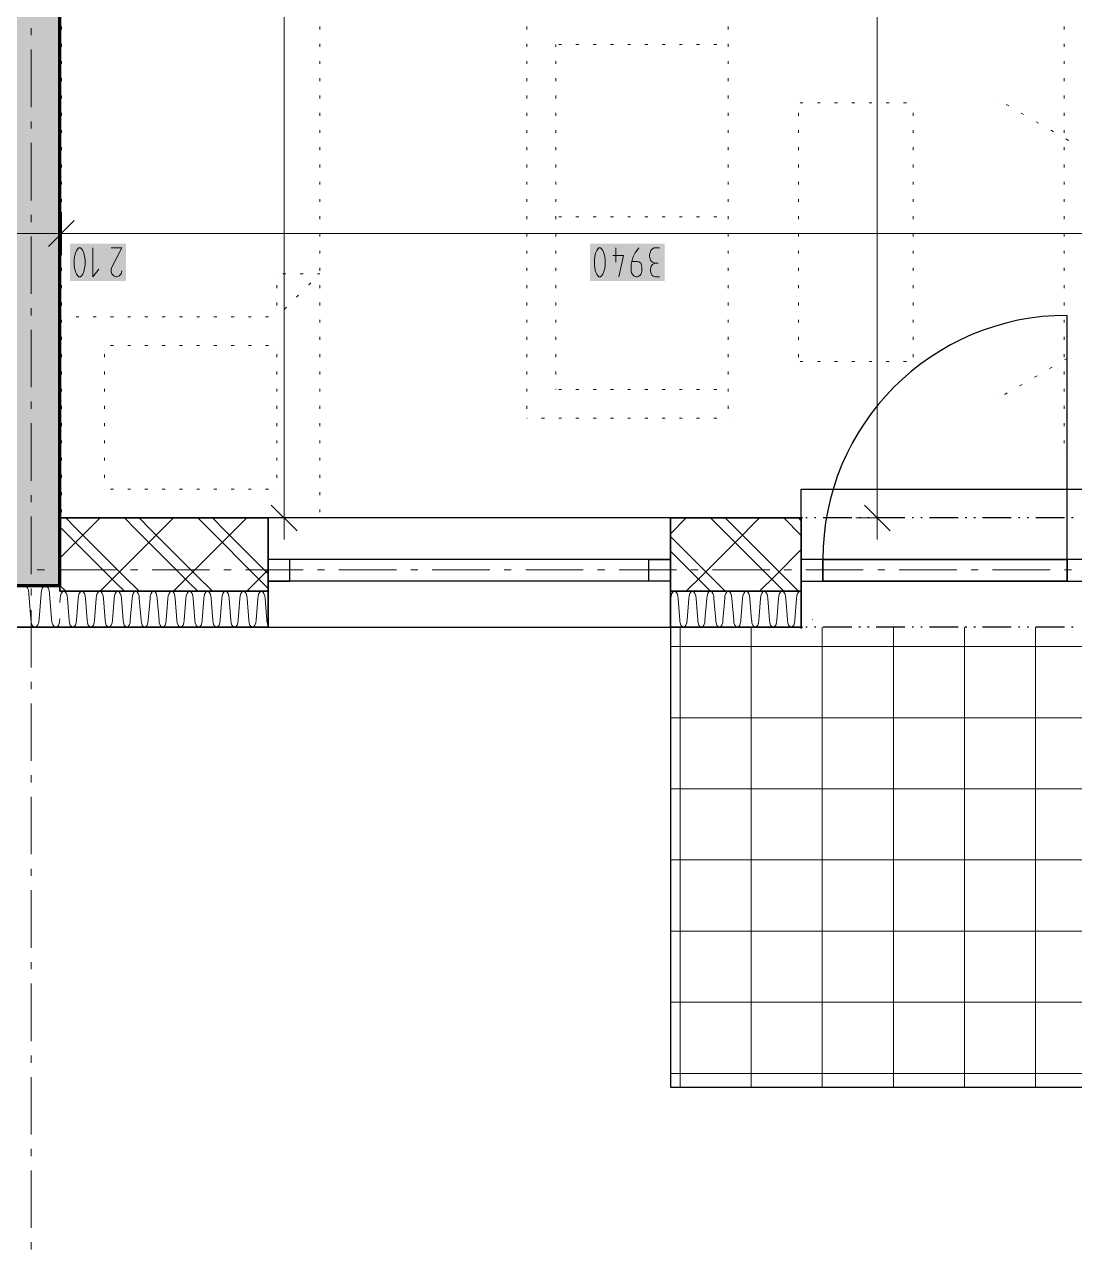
# Model space of a CAD drawing. Header units: millimetres. Extents: x 0 to 594, y 0 to 420.
# Drawn here: x 410.86 to 448.32, y 126.02 to 169.71 of the extents above; entities that cross this region are included whole.
import ezdxf

# ---------------------------------------------------------------- set-up
doc = ezdxf.new("R2010")
doc.units = ezdxf.units.MM
doc.header["$LTSCALE"] = 8
for name, color, linetype in [('PDF_Dvere', 7, 'Continuous'), ('PDF_Koty delkove', 7, 'Continuous'), ('PDF_Nabytek', 7, 'Continuous'), ('PDF_Obecne 0.25', 7, 'Continuous'), ('PDF_Okna', 7, 'Continuous'), ('PDF_Osy hlavni', 7, 'Continuous'), ('PDF_Srafy', 7, 'Continuous'), ('PDF_Steny obvodove nosne', 7, 'Continuous'), ('PDF_Steny sendvic', 7, 'Continuous'), ('PDF_Zatepleni', 7, 'Continuous')]:
    doc.layers.add(name, color=color, linetype=linetype)

msp = doc.modelspace()

# ---------------------------------------------------------------- hatches: boundary and pattern name
at = {"layer": 'PDF_Steny sendvic', "transparency": 33554559}
for points in [[(436.417, 148.447), (436.412, 148.452), (436.422, 148.452), (436.44, 148.47), (436.417, 148.493), (436.394, 148.47), (436.412, 148.452), (436.422, 148.452)], [(437.057, 148.447), (437.044, 148.46), (437.071, 148.461), (437.081, 148.47), (437.057, 148.493), (437.034, 148.47), (437.044, 148.46), (437.071, 148.461)], [(437.698, 148.447), (437.676, 148.469), (437.721, 148.47), (437.698, 148.493), (437.675, 148.47), (437.676, 148.469), (437.721, 148.47)], [(438.339, 148.447), (438.316, 148.47), (438.324, 148.479), (438.353, 148.479), (438.339, 148.493), (438.324, 148.479), (438.353, 148.479), (438.362, 148.47)]]:
    msp.add_hatch(color=256, dxfattribs=at).paths.add_polyline_path(points)

# ---------------------------------------------------------------- linework, layer by layer
at = {"layer": 'PDF_Dvere', "lineweight": 25}
msp.add_lwpolyline([(448.051, 150.622), (448.051, 159.335, 0.414213), (439.338, 150.622)], format="xyb", dxfattribs=at)
for points in [[(438.569, 149.854), (439.338, 149.854), (439.338, 150.622), (438.569, 150.622)], [(439.338, 149.854), (439.338, 150.622)], [(448.051, 149.854), (448.819, 149.854), (448.819, 150.622), (448.051, 150.622)], [(448.051, 149.854), (448.051, 150.622)]]:
    msp.add_lwpolyline(points, close=True, dxfattribs=at)
for points in [[(439.338, 150.622), (448.051, 150.622), (439.338, 150.622)], [(439.338, 149.854), (448.051, 149.854), (439.338, 149.854)]]:
    msp.add_lwpolyline(points, dxfattribs=at)
at = {"layer": 'PDF_Koty delkove', "lineweight": 18}
for points in [[(420.125, 152.109), (420.125, 185.541), (420.125, 205.447), (420.125, 207.253), (420.125, 208.739), (420.125, 232.622), (420.125, 235.389), (420.125, 238.464), (420.125, 253.839), (420.125, 256.914), (420.125, 259.681), (420.125, 283.564), (420.125, 285.05), (420.125, 340.194)], [(441.282, 152.109), (441.282, 200.078), (441.282, 201.564), (441.282, 208.739), (441.282, 234.159), (441.282, 235.697), (441.282, 238.464)], [(412.176, 163.019), (412.176, 162.251), (412.176, 161.482)], [(412.637, 162.712), (411.715, 161.789)], [(545.22, 162.251), (541.427, 162.251), (539.464, 162.251), (499.608, 162.251), (496.84, 162.251), (496.589, 162.251), (479.916, 162.251), (475.449, 162.251), (455.328, 162.251), (453.122, 162.251), (453.072, 162.251), (452.561, 162.251), (437.425, 162.251), (427.48, 162.251), (424.018, 162.251), (412.176, 162.251), (410.931, 162.251), (410.023, 162.251)], [(413.294, 161.738), (413.294, 160.713), (413.512, 160.986)], [(413.951, 161.738), (414.334, 161.738), (413.978, 161.054), (413.951, 160.986), (413.951, 160.883), (413.978, 160.816), (414.019, 160.764), (414.06, 160.73), (414.115, 160.713)], [(431.957, 161.738), (431.957, 161.226)], [(432.778, 161.738), (432.641, 161.567), (432.559, 161.396), (432.505, 161.157), (432.505, 160.917), (432.519, 160.849), (432.546, 160.798)], [(433.517, 161.738), (433.326, 161.738), (433.258, 161.703), (433.203, 161.652), (433.176, 161.567), (433.162, 161.498), (433.162, 161.43), (433.176, 161.345), (433.203, 161.277), (433.258, 161.226), (433.353, 161.191)], [(431.848, 161.464), (432.231, 161.464), (432.066, 160.713)], [(432.546, 160.798), (432.573, 160.764), (432.614, 160.73), (432.669, 160.713), (432.723, 160.713), (432.778, 160.73), (432.819, 160.764), (432.846, 160.798), (432.874, 160.849), (432.888, 160.917), (432.888, 161.054), (432.874, 161.122), (432.846, 161.191), (432.778, 161.242), (432.723, 161.259), (432.532, 161.259)], [(414.115, 160.713), (414.169, 160.713), (414.224, 160.73), (414.265, 160.764), (414.307, 160.816), (414.334, 160.917)], [(433.517, 160.713), (433.353, 160.713), (433.298, 160.73), (433.244, 160.764), (433.216, 160.816), (433.189, 160.917), (433.189, 160.986), (433.216, 161.088), (433.271, 161.157), (433.353, 161.191), (433.462, 161.191)], [(420.586, 151.647), (419.663, 152.57)], [(441.743, 151.647), (440.821, 152.57)], [(420.893, 152.109), (420.125, 152.109), (419.356, 152.109)], [(420.125, 152.109), (420.125, 151.34)], [(442.051, 152.109), (441.282, 152.109), (440.513, 152.109)], [(441.282, 152.109), (441.282, 151.34)]]:
    msp.add_lwpolyline(points, dxfattribs=at)
for points in [[(412.637, 161.327), (412.637, 161.122), (412.651, 161.021), (412.678, 160.901), (412.719, 160.798), (412.773, 160.73), (412.801, 160.713), (412.855, 160.713), (412.883, 160.73), (412.937, 160.798), (412.978, 160.901), (413.006, 161.021), (413.02, 161.122), (413.02, 161.327), (413.006, 161.43), (412.978, 161.55), (412.937, 161.652), (412.883, 161.721), (412.855, 161.738), (412.801, 161.738), (412.773, 161.721), (412.719, 161.652), (412.678, 161.55), (412.651, 161.43)], [(431.191, 161.327), (431.191, 161.122), (431.205, 161.021), (431.232, 160.901), (431.273, 160.798), (431.327, 160.73), (431.355, 160.713), (431.409, 160.713), (431.437, 160.73), (431.491, 160.798), (431.532, 160.901), (431.56, 161.021), (431.574, 161.122), (431.574, 161.327), (431.56, 161.43), (431.532, 161.55), (431.491, 161.652), (431.437, 161.721), (431.409, 161.738), (431.355, 161.738), (431.327, 161.721), (431.273, 161.652), (431.232, 161.55), (431.205, 161.43)]]:
    msp.add_lwpolyline(points, close=True, dxfattribs=at)
at = {"layer": 'PDF_Koty delkove', "color": 7, "lineweight": 18, "true_color": 0xffffff, "transparency": 33554559}
for points in [[(414.488, 161.892), (412.483, 161.892), (414.488, 160.559), (412.483, 160.559)], [(433.699, 161.892), (431.037, 161.892), (433.699, 160.559), (431.037, 160.559)]]:
    msp.add_solid(points, dxfattribs=at)
at = {"layer": 'PDF_Nabytek', "lineweight": 13}
for points in [[(412.176, 169.531), (412.176, 169.634)], [(421.401, 169.531), (421.401, 169.634)], [(428.785, 169.531), (428.785, 169.634)], [(435.96, 169.531), (435.96, 169.634)], [(447.948, 169.531), (447.948, 169.634)], [(412.176, 168.916), (412.176, 169.019)], [(421.401, 168.916), (421.401, 169.019)], [(428.785, 168.916), (428.785, 169.019)], [(429.81, 168.916), (429.81, 168.995)], [(429.81, 168.995), (429.81, 168.995)], [(429.81, 168.995), (429.81, 168.995)], [(430.022, 168.995), (429.919, 168.995)], [(430.637, 168.995), (430.534, 168.995)], [(431.252, 168.995), (431.149, 168.995)], [(431.867, 168.995), (431.764, 168.995)], [(432.482, 168.995), (432.379, 168.995)], [(433.097, 168.995), (432.994, 168.995)], [(433.712, 168.995), (433.609, 168.995)], [(434.327, 168.995), (434.224, 168.995)], [(434.942, 168.995), (434.839, 168.995)], [(435.557, 168.995), (435.454, 168.995)], [(435.96, 168.916), (435.96, 169.019)], [(435.96, 168.995), (435.96, 168.995)], [(447.948, 168.916), (447.948, 169.019)], [(412.176, 168.301), (412.176, 168.404)], [(421.401, 168.301), (421.401, 168.404)], [(428.785, 168.301), (428.785, 168.404)], [(429.81, 168.301), (429.81, 168.404)], [(435.96, 168.301), (435.96, 168.404)], [(447.948, 168.301), (447.948, 168.404)], [(412.176, 167.686), (412.176, 167.789)], [(421.401, 167.686), (421.401, 167.789)], [(428.785, 167.686), (428.785, 167.789)], [(429.81, 167.686), (429.81, 167.789)], [(435.96, 167.686), (435.96, 167.789)], [(447.948, 167.686), (447.948, 167.789)], [(412.176, 167.071), (412.176, 167.174)], [(421.401, 167.071), (421.401, 167.174)], [(428.785, 167.071), (428.785, 167.174)], [(429.81, 167.071), (429.81, 167.174)], [(435.96, 167.071), (435.96, 167.174)], [(438.468, 166.912), (438.468, 166.912)], [(438.468, 166.912), (438.468, 166.912)], [(438.632, 166.912), (438.529, 166.912)], [(439.247, 166.912), (439.144, 166.912)], [(439.862, 166.912), (439.759, 166.912)], [(440.477, 166.912), (440.374, 166.912)], [(441.092, 166.912), (440.989, 166.912)], [(441.706, 166.912), (441.604, 166.912)], [(442.322, 166.912), (442.219, 166.912)], [(442.568, 166.912), (442.568, 166.912)], [(442.568, 166.912), (442.568, 166.912)], [(445.499, 167.079), (445.499, 167.079)], [(447.948, 167.071), (447.948, 167.174)], [(412.176, 166.456), (412.176, 166.559)], [(421.401, 166.456), (421.401, 166.559)], [(428.785, 166.456), (428.785, 166.559)], [(429.81, 166.456), (429.81, 166.559)], [(435.96, 166.456), (435.96, 166.559)], [(438.468, 166.456), (438.468, 166.559)], [(442.568, 166.456), (442.568, 166.559)], [(445.972, 166.806), (445.883, 166.857)], [(446.504, 166.499), (446.416, 166.55)], [(447.948, 166.456), (447.948, 166.559)], [(447.037, 166.191), (446.948, 166.242)], [(412.176, 165.841), (412.176, 165.944)], [(421.401, 165.841), (421.401, 165.944)], [(428.785, 165.841), (428.785, 165.944)], [(429.81, 165.841), (429.81, 165.944)], [(435.96, 165.841), (435.96, 165.944)], [(438.468, 165.841), (438.468, 165.944)], [(442.568, 165.841), (442.568, 165.944)], [(447.57, 165.884), (447.481, 165.935)], [(447.948, 165.841), (447.948, 165.944)], [(448.102, 165.576), (448.013, 165.627)], [(412.176, 165.226), (412.176, 165.329)], [(421.401, 165.226), (421.401, 165.329)], [(428.785, 165.226), (428.785, 165.329)], [(429.81, 165.226), (429.81, 165.329)], [(435.96, 165.226), (435.96, 165.329)], [(438.468, 165.226), (438.468, 165.329)], [(442.568, 165.226), (442.568, 165.329)], [(447.948, 165.226), (447.948, 165.329)], [(412.176, 164.611), (412.176, 164.714)], [(421.401, 164.611), (421.401, 164.714)], [(428.785, 164.611), (428.785, 164.714)], [(429.81, 164.611), (429.81, 164.714)], [(435.96, 164.611), (435.96, 164.714)], [(438.468, 164.611), (438.468, 164.714)], [(442.568, 164.611), (442.568, 164.714)], [(447.948, 164.611), (447.948, 164.714)], [(412.176, 163.996), (412.176, 164.099)], [(421.401, 163.996), (421.401, 164.099)], [(428.785, 163.996), (428.785, 164.099)], [(429.81, 163.996), (429.81, 164.099)], [(435.96, 163.996), (435.96, 164.099)], [(438.468, 163.996), (438.468, 164.099)], [(442.568, 163.996), (442.568, 164.099)], [(447.948, 163.996), (447.948, 164.099)], [(412.176, 163.381), (412.176, 163.484)], [(421.401, 163.381), (421.401, 163.484)], [(428.785, 163.381), (428.785, 163.484)], [(429.81, 163.381), (429.81, 163.484)], [(435.96, 163.381), (435.96, 163.484)], [(438.468, 163.381), (438.468, 163.484)], [(442.568, 163.381), (442.568, 163.484)], [(447.948, 163.381), (447.948, 163.484)], [(412.176, 162.766), (412.176, 162.869)], [(421.401, 162.766), (421.401, 162.869)], [(428.785, 162.766), (428.785, 162.869)], [(429.81, 162.766), (429.81, 162.869)], [(429.81, 162.845), (429.81, 162.845)], [(430.022, 162.845), (429.919, 162.845)], [(430.637, 162.845), (430.534, 162.845)], [(431.252, 162.845), (431.149, 162.845)], [(431.867, 162.845), (431.764, 162.845)], [(432.482, 162.845), (432.379, 162.845)], [(433.097, 162.845), (432.994, 162.845)], [(433.712, 162.845), (433.609, 162.845)], [(434.327, 162.845), (434.224, 162.845)], [(434.942, 162.845), (434.839, 162.845)], [(435.557, 162.845), (435.454, 162.845)], [(435.96, 162.766), (435.96, 162.869)], [(435.96, 162.845), (435.96, 162.845)], [(438.468, 162.766), (438.468, 162.869)], [(442.568, 162.766), (442.568, 162.869)], [(447.948, 162.766), (447.948, 162.869)], [(412.176, 162.151), (412.176, 162.254)], [(421.401, 162.151), (421.401, 162.254)], [(428.785, 162.151), (428.785, 162.254)], [(429.81, 162.151), (429.81, 162.254)], [(435.96, 162.151), (435.96, 162.254)], [(438.468, 162.151), (438.468, 162.254)], [(442.568, 162.151), (442.568, 162.254)], [(447.948, 162.151), (447.948, 162.254)], [(412.176, 161.536), (412.176, 161.639)], [(421.401, 161.536), (421.401, 161.639)], [(428.785, 161.536), (428.785, 161.639)], [(429.81, 161.536), (429.81, 161.639)], [(435.96, 161.536), (435.96, 161.639)], [(438.468, 161.536), (438.468, 161.639)], [(442.568, 161.536), (442.568, 161.639)], [(447.948, 161.536), (447.948, 161.639)], [(412.176, 160.921), (412.176, 161.024)], [(419.863, 160.821), (419.863, 160.821)], [(419.863, 160.821), (419.863, 160.821)], [(420.182, 160.821), (420.079, 160.821)], [(420.797, 160.821), (420.694, 160.821)], [(421.401, 160.821), (421.309, 160.821)], [(421.401, 160.921), (421.401, 161.024)], [(421.401, 160.821), (421.401, 160.821)], [(428.785, 160.921), (428.785, 161.024)], [(429.81, 160.921), (429.81, 161.024)], [(435.96, 160.921), (435.96, 161.024)], [(438.468, 160.921), (438.468, 161.024)], [(442.568, 160.921), (442.568, 161.024)], [(447.948, 160.921), (447.948, 161.024)], [(412.176, 160.306), (412.176, 160.409)], [(419.863, 160.306), (419.863, 160.409)], [(421.001, 160.421), (421.074, 160.494)], [(421.401, 160.306), (421.401, 160.409)], [(428.785, 160.306), (428.785, 160.409)], [(429.81, 160.306), (429.81, 160.409)], [(435.96, 160.306), (435.96, 160.409)], [(438.468, 160.306), (438.468, 160.409)], [(442.568, 160.306), (442.568, 160.409)], [(447.948, 160.306), (447.948, 160.409)], [(420.566, 159.987), (420.639, 160.059)], [(412.176, 159.691), (412.176, 159.794)], [(419.863, 159.691), (419.863, 159.794)], [(420.131, 159.552), (420.204, 159.624)], [(421.401, 159.691), (421.401, 159.794)], [(428.785, 159.691), (428.785, 159.794)], [(429.81, 159.691), (429.81, 159.794)], [(435.96, 159.691), (435.96, 159.794)], [(438.468, 159.691), (438.468, 159.794)], [(442.568, 159.691), (442.568, 159.794)], [(447.948, 159.691), (447.948, 159.794)], [(412.187, 159.284), (412.176, 159.284)], [(412.176, 159.284), (412.176, 159.284)], [(412.176, 159.076), (412.176, 159.179)], [(412.802, 159.284), (412.699, 159.284)], [(413.417, 159.284), (413.314, 159.284)], [(414.032, 159.284), (413.929, 159.284)], [(414.647, 159.284), (414.544, 159.284)], [(415.262, 159.284), (415.159, 159.284)], [(415.877, 159.284), (415.774, 159.284)], [(416.492, 159.284), (416.389, 159.284)], [(417.107, 159.284), (417.004, 159.284)], [(417.722, 159.284), (417.619, 159.284)], [(418.337, 159.284), (418.234, 159.284)], [(418.952, 159.284), (418.849, 159.284)], [(419.567, 159.284), (419.464, 159.284)], [(419.863, 159.284), (419.863, 159.284)], [(419.863, 159.284), (419.863, 159.284)], [(419.863, 159.284), (419.863, 159.284)], [(421.401, 159.076), (421.401, 159.179)], [(428.785, 159.076), (428.785, 159.179)], [(429.81, 159.076), (429.81, 159.179)], [(435.96, 159.076), (435.96, 159.179)], [(438.468, 159.076), (438.468, 159.179)], [(442.568, 159.076), (442.568, 159.179)], [(447.948, 159.076), (447.948, 159.179)], [(412.176, 158.461), (412.176, 158.564)], [(413.713, 158.259), (413.713, 158.259)], [(413.713, 158.259), (413.713, 158.259)], [(414.032, 158.259), (413.929, 158.259)], [(414.647, 158.259), (414.544, 158.259)], [(415.262, 158.259), (415.159, 158.259)], [(415.877, 158.259), (415.774, 158.259)], [(416.492, 158.259), (416.389, 158.259)], [(417.107, 158.259), (417.004, 158.259)], [(417.722, 158.259), (417.619, 158.259)], [(418.337, 158.259), (418.234, 158.259)], [(418.952, 158.259), (418.849, 158.259)], [(419.567, 158.259), (419.464, 158.259)], [(419.863, 158.259), (419.863, 158.259)], [(419.863, 158.259), (419.863, 158.259)], [(421.401, 158.461), (421.401, 158.564)], [(428.785, 158.461), (428.785, 158.564)], [(429.81, 158.461), (429.81, 158.564)], [(435.96, 158.461), (435.96, 158.564)], [(438.468, 158.461), (438.468, 158.564)], [(442.568, 158.461), (442.568, 158.564)], [(447.948, 158.461), (447.948, 158.564)], [(412.176, 157.846), (412.176, 157.949)], [(413.713, 157.846), (413.713, 157.949)], [(419.863, 157.846), (419.863, 157.949)], [(421.401, 157.846), (421.401, 157.949)], [(428.785, 157.846), (428.785, 157.949)], [(429.81, 157.846), (429.81, 157.949)], [(435.96, 157.846), (435.96, 157.949)], [(438.468, 157.846), (438.468, 157.949)], [(442.568, 157.846), (442.568, 157.949)], [(447.948, 157.846), (447.948, 157.949)], [(447.958, 157.745), (448.047, 157.797)], [(412.176, 157.231), (412.176, 157.334)], [(413.713, 157.231), (413.713, 157.334)], [(419.863, 157.231), (419.863, 157.334)], [(421.401, 157.231), (421.401, 157.334)], [(428.785, 157.231), (428.785, 157.334)], [(429.81, 157.231), (429.81, 157.334)], [(435.96, 157.231), (435.96, 157.334)], [(438.468, 157.688), (438.468, 157.688)], [(438.468, 157.688), (438.468, 157.688)], [(438.632, 157.688), (438.529, 157.688)], [(439.247, 157.688), (439.144, 157.688)], [(439.862, 157.688), (439.759, 157.688)], [(440.477, 157.688), (440.374, 157.688)], [(441.092, 157.688), (440.989, 157.688)], [(441.706, 157.688), (441.604, 157.688)], [(442.322, 157.688), (442.219, 157.688)], [(442.568, 157.688), (442.568, 157.688)], [(442.568, 157.688), (442.568, 157.688)], [(447.426, 157.438), (447.515, 157.489)], [(447.948, 157.231), (447.948, 157.334)], [(446.361, 156.823), (446.449, 156.874)], [(446.893, 157.13), (446.982, 157.182)], [(412.176, 156.616), (412.176, 156.719)], [(413.713, 156.616), (413.713, 156.719)], [(419.863, 156.616), (419.863, 156.719)], [(421.401, 156.616), (421.401, 156.719)], [(428.785, 156.616), (428.785, 156.719)], [(429.81, 156.695), (429.81, 156.719)], [(429.81, 156.695), (429.81, 156.695)], [(430.022, 156.695), (429.919, 156.695)], [(430.637, 156.695), (430.534, 156.695)], [(431.252, 156.695), (431.149, 156.695)], [(431.867, 156.695), (431.764, 156.695)], [(432.482, 156.695), (432.379, 156.695)], [(433.097, 156.695), (432.994, 156.695)], [(433.712, 156.695), (433.609, 156.695)], [(434.327, 156.695), (434.224, 156.695)], [(434.942, 156.695), (434.839, 156.695)], [(435.557, 156.695), (435.454, 156.695)], [(435.96, 156.616), (435.96, 156.719)], [(435.96, 156.695), (435.96, 156.695)], [(445.828, 156.515), (445.917, 156.567)], [(447.948, 156.616), (447.948, 156.719)], [(412.176, 156.001), (412.176, 156.104)], [(413.713, 156.001), (413.713, 156.104)], [(419.863, 156.001), (419.863, 156.104)], [(421.401, 156.001), (421.401, 156.104)], [(428.785, 156.001), (428.785, 156.104)], [(435.96, 156.001), (435.96, 156.104)], [(445.499, 156.325), (445.499, 156.325)], [(447.948, 156.001), (447.948, 156.104)], [(428.792, 155.67), (428.785, 155.67)], [(428.785, 155.67), (428.785, 155.67)], [(428.785, 155.67), (428.785, 155.67)], [(429.407, 155.67), (429.304, 155.67)], [(430.022, 155.67), (429.919, 155.67)], [(430.637, 155.67), (430.534, 155.67)], [(431.252, 155.67), (431.149, 155.67)], [(431.867, 155.67), (431.764, 155.67)], [(432.482, 155.67), (432.379, 155.67)], [(433.097, 155.67), (432.994, 155.67)], [(433.712, 155.67), (433.609, 155.67)], [(434.327, 155.67), (434.224, 155.67)], [(434.942, 155.67), (434.839, 155.67)], [(435.557, 155.67), (435.454, 155.67)], [(435.96, 155.67), (435.96, 155.67)], [(435.96, 155.67), (435.96, 155.67)], [(412.176, 155.386), (412.176, 155.489)], [(413.713, 155.386), (413.713, 155.489)], [(419.863, 155.386), (419.863, 155.489)], [(421.401, 155.386), (421.401, 155.489)], [(447.948, 155.386), (447.948, 155.489)], [(412.176, 154.771), (412.176, 154.874)], [(413.713, 154.771), (413.713, 154.874)], [(419.863, 154.771), (419.863, 154.874)], [(421.401, 154.771), (421.401, 154.874)], [(447.948, 154.771), (447.948, 154.874)], [(412.176, 154.156), (412.176, 154.259)], [(413.713, 154.156), (413.713, 154.259)], [(419.863, 154.156), (419.863, 154.259)], [(421.401, 154.156), (421.401, 154.259)], [(447.948, 154.527), (447.948, 154.527)], [(447.948, 154.527), (447.948, 154.527)], [(412.176, 153.541), (412.176, 153.644)], [(413.713, 153.541), (413.713, 153.644)], [(419.863, 153.541), (419.863, 153.644)], [(421.401, 153.541), (421.401, 153.644)], [(412.176, 152.926), (412.176, 153.029)], [(413.713, 153.134), (413.713, 153.134)], [(413.713, 153.134), (413.713, 153.134)], [(414.032, 153.134), (413.929, 153.134)], [(414.647, 153.134), (414.544, 153.134)], [(415.262, 153.134), (415.159, 153.134)], [(415.877, 153.134), (415.774, 153.134)], [(416.492, 153.134), (416.389, 153.134)], [(417.107, 153.134), (417.004, 153.134)], [(417.722, 153.134), (417.619, 153.134)], [(418.337, 153.134), (418.234, 153.134)], [(418.952, 153.134), (418.849, 153.134)], [(419.567, 153.134), (419.464, 153.134)], [(419.863, 153.134), (419.863, 153.134)], [(419.863, 153.134), (419.863, 153.134)], [(421.401, 152.926), (421.401, 153.029)], [(412.176, 152.311), (412.176, 152.414)], [(412.176, 152.109), (412.176, 152.109)], [(412.187, 152.109), (412.176, 152.109)], [(412.176, 152.109), (412.176, 152.109)], [(412.802, 152.109), (412.699, 152.109)], [(413.417, 152.109), (413.314, 152.109)], [(414.032, 152.109), (413.929, 152.109)], [(414.647, 152.109), (414.544, 152.109)], [(415.262, 152.109), (415.159, 152.109)], [(415.877, 152.109), (415.774, 152.109)], [(416.492, 152.109), (416.389, 152.109)], [(417.107, 152.109), (417.004, 152.109)], [(417.722, 152.109), (417.619, 152.109)], [(418.337, 152.109), (418.234, 152.109)], [(418.952, 152.109), (418.849, 152.109)], [(419.567, 152.109), (419.464, 152.109)], [(420.182, 152.109), (420.079, 152.109)], [(420.797, 152.109), (420.694, 152.109)], [(421.401, 152.109), (421.309, 152.109)], [(421.401, 152.311), (421.401, 152.414)], [(421.401, 152.109), (421.401, 152.109)], [(421.401, 152.109), (421.401, 152.109)]]:
    msp.add_lwpolyline(points, dxfattribs=at)
at = {"layer": 'PDF_Obecne 0.25', "lineweight": 25}
for points in [[(438.569, 152.109), (438.569, 153.134), (448.819, 153.134), (448.819, 152.109)], [(433.906, 148.214), (433.906, 131.814), (454.919, 131.814)]]:
    msp.add_lwpolyline(points, dxfattribs=at)
at = {"layer": 'PDF_Okna', "lineweight": 25}
for points in [[(433.906, 152.109), (419.556, 152.109)], [(433.906, 150.622), (419.556, 150.622)], [(433.906, 149.854), (419.556, 149.854)], [(419.556, 148.214), (433.906, 148.214)]]:
    msp.add_lwpolyline(points, dxfattribs=at)
for points in [[(419.556, 149.854), (420.325, 149.854), (420.325, 150.622), (419.556, 150.622)], [(433.906, 149.854), (433.137, 149.854), (433.137, 150.622), (433.906, 150.622)]]:
    msp.add_lwpolyline(points, close=True, dxfattribs=at)
at = {"layer": 'PDF_Osy hlavni', "lineweight": 18}
for points in [[(411.1, 169.326), (411.1, 169.582)], [(411.1, 166.764), (411.1, 168.814)], [(411.1, 165.995), (411.1, 166.251)], [(411.1, 163.432), (411.1, 165.482)], [(411.1, 162.664), (411.1, 162.92)], [(411.1, 160.101), (411.1, 162.151)], [(411.1, 159.332), (411.1, 159.589)], [(411.1, 156.77), (411.1, 158.82)], [(411.1, 156.001), (411.1, 156.257)], [(411.1, 153.439), (411.1, 155.489)], [(411.1, 152.67), (411.1, 152.926)], [(411.1, 150.108), (411.1, 152.158)], [(411.572, 150.264), (411.316, 150.264)], [(414.134, 150.264), (412.084, 150.264)], [(414.903, 150.264), (414.647, 150.264)], [(417.465, 150.264), (415.415, 150.264)], [(418.234, 150.264), (417.978, 150.264)], [(420.797, 150.264), (418.747, 150.264)], [(421.565, 150.264), (421.309, 150.264)], [(424.128, 150.264), (422.078, 150.264)], [(424.897, 150.264), (424.64, 150.264)], [(427.459, 150.264), (425.409, 150.264)], [(428.228, 150.264), (427.972, 150.264)], [(430.79, 150.264), (428.74, 150.264)], [(431.559, 150.264), (431.303, 150.264)], [(434.122, 150.264), (432.072, 150.264)], [(434.89, 150.264), (434.634, 150.264)], [(437.453, 150.264), (435.403, 150.264)], [(438.222, 150.264), (437.965, 150.264)], [(440.784, 150.264), (438.734, 150.264)], [(441.553, 150.264), (441.296, 150.264)], [(444.115, 150.264), (442.065, 150.264)], [(444.884, 150.264), (444.628, 150.264)], [(447.446, 150.264), (445.396, 150.264)], [(448.215, 150.264), (447.959, 150.264)], [(411.1, 149.339), (411.1, 149.595)], [(411.1, 146.776), (411.1, 148.826)], [(411.1, 146.008), (411.1, 146.264)], [(411.1, 143.445), (411.1, 145.495)], [(411.1, 142.676), (411.1, 142.933)], [(411.1, 140.114), (411.1, 142.164)], [(411.1, 139.345), (411.1, 139.601)], [(411.1, 136.783), (411.1, 138.833)], [(411.1, 136.014), (411.1, 136.27)], [(411.1, 133.451), (411.1, 135.501)], [(411.1, 132.683), (411.1, 132.939)], [(411.1, 130.12), (411.1, 132.17)], [(411.1, 129.351), (411.1, 129.608)], [(411.1, 126.789), (411.1, 128.839)], [(411.1, 126.02), (411.1, 126.277)]]:
    msp.add_lwpolyline(points, dxfattribs=at)
at = {"layer": 'PDF_Srafy', "lineweight": 9}
for points in [[(446.929, 148.214), (446.929, 147.522), (441.856, 147.522), (436.782, 147.522), (433.906, 147.522)], [(434.246, 148.214), (434.246, 144.985), (434.246, 139.912), (434.246, 134.838), (434.246, 131.814)], [(436.782, 148.214), (436.782, 147.522), (436.782, 142.449), (436.782, 137.375), (436.782, 132.302), (436.782, 131.814)], [(439.319, 148.214), (439.319, 144.985), (439.319, 139.912), (439.319, 134.838), (439.319, 131.814)], [(441.856, 148.214), (441.856, 147.522), (441.856, 142.449), (441.856, 137.375), (441.856, 132.302), (441.856, 131.814)], [(444.392, 148.214), (444.392, 144.985), (444.392, 139.912)], [(482.49, 147.522), (482.443, 147.522), (477.37, 147.522), (472.296, 147.522), (467.223, 147.522), (462.149, 147.522), (457.076, 147.522), (452.003, 147.522), (446.929, 147.522)], [(446.929, 147.522), (446.929, 142.449), (446.929, 137.375)], [(449.466, 144.985), (444.392, 144.985), (439.319, 144.985), (434.246, 144.985), (433.906, 144.985)], [(452.003, 142.449), (446.929, 142.449), (441.856, 142.449), (436.782, 142.449), (433.906, 142.449)], [(454.539, 139.912), (449.466, 139.912), (444.392, 139.912), (439.319, 139.912), (434.246, 139.912), (433.906, 139.912)], [(444.392, 139.912), (444.392, 134.838), (444.392, 131.814)], [(457.076, 137.375), (452.003, 137.375), (446.929, 137.375), (441.856, 137.375), (436.782, 137.375), (433.906, 137.375)], [(446.929, 137.375), (446.929, 132.302), (446.929, 131.814)], [(459.613, 134.838), (454.539, 134.838), (449.466, 134.838), (444.392, 134.838), (439.319, 134.838), (434.246, 134.838), (433.906, 134.838)], [(482.49, 132.302), (482.443, 132.302), (477.37, 132.302), (472.296, 132.302), (467.223, 132.302), (462.149, 132.302), (457.076, 132.302), (452.003, 132.302), (446.929, 132.302), (441.856, 132.302), (436.782, 132.302), (433.906, 132.302)]]:
    msp.add_lwpolyline(points, dxfattribs=at)
at = {"layer": 'PDF_Steny obvodove nosne', "lineweight": 70}
msp.add_lwpolyline([(412.125, 149.7), (412.125, 152.109), (412.125, 207.253), (412.125, 208.739), (412.125, 232.622), (412.125, 235.389), (412.125, 238.31), (410.075, 238.31), (410.075, 235.697), (410.075, 152.109), (410.075, 149.7)], close=True, dxfattribs=at)
at = {"layer": 'PDF_Steny obvodove nosne', "color": 9, "lineweight": 9, "true_color": 0xc0c0c0, "transparency": 33554559}
msp.add_solid([(412.125, 149.7), (412.125, 238.31), (410.075, 149.7), (410.075, 238.31)], dxfattribs=at)
at = {"layer": 'PDF_Steny sendvic', "lineweight": 9}
for points in [[(412.125, 150.674), (413.208, 151.757), (413.56, 152.109)], [(414.123, 150.32), (412.674, 151.769), (412.335, 152.109)], [(414.123, 150.059), (415.762, 151.697), (416.173, 152.109)], [(416.476, 150.059), (414.815, 151.719), (414.426, 152.109)], [(416.737, 150.32), (415.35, 151.707), (414.948, 152.109)], [(416.173, 149.495), (416.737, 150.059), (418.316, 151.638), (418.787, 152.109)], [(416.173, 152.109), (416.173, 152.109)], [(419.089, 150.059), (417.491, 151.657), (417.039, 152.109)], [(419.556, 150.115), (419.351, 150.32), (418.026, 151.644), (417.562, 152.109)], [(433.906, 151.545), (434.469, 152.109)], [(434.469, 149.495), (435.033, 150.059), (436.196, 151.222), (437.083, 152.109)], [(437.385, 150.059), (436.223, 151.221), (435.336, 152.109)], [(438.472, 149.495), (437.908, 150.059), (437.647, 150.32), (436.759, 151.208), (435.858, 152.109)], [(438.569, 151.489), (437.949, 152.109)], [(438.569, 152.011), (438.472, 152.109)], [(413.862, 150.059), (412.139, 151.781), (412.125, 151.796)], [(435.858, 149.495), (435.295, 150.059), (435.033, 150.32), (434.083, 151.271), (433.906, 151.447)], [(434.772, 150.059), (433.906, 150.925)], [(437.083, 149.495), (437.647, 150.059), (438.569, 150.981)], [(414.385, 150.059), (414.123, 150.32)], [(417.562, 149.495), (416.998, 150.059), (416.737, 150.32)], [(413.56, 149.495), (414.123, 150.059)], [(414.123, 149.797), (413.862, 150.059)], [(414.948, 149.495), (414.385, 150.059)], [(416.737, 149.797), (416.476, 150.059)], [(418.787, 149.495), (419.351, 150.059), (419.556, 150.264)], [(419.351, 149.797), (419.089, 150.059)], [(435.033, 149.797), (434.772, 150.059)], [(437.647, 149.797), (437.385, 150.059)], [(412.335, 149.495), (412.125, 149.705)], [(412.252, 149.495), (412.216, 149.477), (412.174, 149.421), (412.147, 149.337), (412.137, 149.239)], [(412.394, 149.239), (412.385, 149.337), (412.357, 149.421), (412.315, 149.477), (412.279, 149.495)], [(412.893, 149.495), (412.857, 149.477), (412.815, 149.421), (412.787, 149.337), (412.777, 149.239)], [(413.035, 149.239), (413.025, 149.337), (412.997, 149.421), (412.955, 149.477), (412.92, 149.495)], [(413.533, 149.495), (413.498, 149.477), (413.456, 149.421), (413.428, 149.337), (413.418, 149.239)], [(413.676, 149.239), (413.666, 149.337), (413.638, 149.421), (413.596, 149.477), (413.56, 149.495)], [(414.174, 149.495), (414.138, 149.477), (414.096, 149.421), (414.068, 149.337), (414.059, 149.239)], [(414.426, 149.495), (414.123, 149.797)], [(414.316, 149.239), (414.306, 149.337), (414.278, 149.421), (414.237, 149.477), (414.201, 149.495)], [(414.815, 149.495), (414.779, 149.477), (414.737, 149.421), (414.709, 149.337), (414.699, 149.239)], [(414.957, 149.239), (414.947, 149.337), (414.919, 149.421), (414.877, 149.477), (414.841, 149.495)], [(415.455, 149.495), (415.419, 149.477), (415.378, 149.421), (415.35, 149.337), (415.34, 149.239)], [(415.588, 149.337), (415.56, 149.421), (415.518, 149.477), (415.482, 149.495)], [(416.018, 149.421), (415.99, 149.337), (415.98, 149.239)], [(416.096, 149.495), (416.06, 149.477), (416.018, 149.421)], [(416.238, 149.239), (416.228, 149.337), (416.2, 149.421), (416.159, 149.477), (416.123, 149.495)], [(416.736, 149.495), (416.701, 149.477), (416.659, 149.421), (416.631, 149.337), (416.621, 149.239)], [(417.039, 149.495), (416.737, 149.797)], [(416.879, 149.239), (416.869, 149.337), (416.841, 149.421), (416.799, 149.477), (416.763, 149.495)], [(417.377, 149.495), (417.341, 149.477), (417.299, 149.421), (417.272, 149.337), (417.262, 149.239)], [(417.519, 149.239), (417.509, 149.337), (417.482, 149.421), (417.44, 149.477), (417.404, 149.495)], [(418.018, 149.495), (417.982, 149.477), (417.94, 149.421), (417.912, 149.337), (417.902, 149.239)], [(418.16, 149.239), (418.15, 149.337), (418.122, 149.421), (418.08, 149.477), (418.045, 149.495)], [(418.658, 149.495), (418.622, 149.477), (418.581, 149.421), (418.553, 149.337), (418.543, 149.239)], [(418.8, 149.239), (418.791, 149.337), (418.763, 149.421), (418.721, 149.477), (418.685, 149.495)], [(419.299, 149.495), (419.263, 149.477), (419.221, 149.421), (419.193, 149.337), (419.184, 149.239)], [(419.441, 149.239), (419.431, 149.337), (419.403, 149.421), (419.362, 149.477), (419.326, 149.495)], [(419.556, 149.592), (419.351, 149.797)], [(434.033, 149.495), (433.997, 149.477), (433.956, 149.421), (433.928, 149.337), (433.918, 149.239)], [(434.175, 149.239), (434.166, 149.337), (434.138, 149.421), (434.096, 149.477), (434.06, 149.495)], [(434.674, 149.495), (434.638, 149.477), (434.596, 149.421), (434.568, 149.337), (434.558, 149.239)], [(434.816, 149.239), (434.806, 149.337), (434.778, 149.421), (434.736, 149.477), (434.701, 149.495)], [(435.336, 149.495), (435.033, 149.797)], [(435.314, 149.495), (435.279, 149.477), (435.237, 149.421), (435.209, 149.337), (435.199, 149.239)], [(435.457, 149.239), (435.447, 149.337), (435.419, 149.421), (435.377, 149.477), (435.341, 149.495)], [(435.955, 149.495), (435.919, 149.477), (435.877, 149.421), (435.849, 149.337), (435.84, 149.239)], [(436.097, 149.239), (436.087, 149.337), (436.059, 149.421), (436.018, 149.477), (435.982, 149.495)], [(436.596, 149.495), (436.56, 149.477), (436.518, 149.421), (436.49, 149.337), (436.48, 149.239)], [(436.738, 149.239), (436.728, 149.337), (436.7, 149.421), (436.658, 149.477), (436.623, 149.495)], [(437.236, 149.495), (437.2, 149.477), (437.159, 149.421), (437.131, 149.337), (437.121, 149.239)], [(437.378, 149.239), (437.369, 149.337), (437.341, 149.421), (437.299, 149.477), (437.263, 149.495)], [(437.949, 149.495), (437.647, 149.797)], [(437.877, 149.495), (437.841, 149.477), (437.799, 149.421), (437.771, 149.337), (437.762, 149.239)], [(437.94, 149.477), (437.904, 149.495)], [(438.019, 149.239), (438.009, 149.337), (437.981, 149.421), (437.94, 149.477)], [(438.517, 149.495), (438.482, 149.477), (438.44, 149.421), (438.412, 149.337), (438.402, 149.239)], [(438.569, 149.482), (438.544, 149.495)], [(412.137, 149.239), (412.125, 149.091)], [(412.137, 149.239), (412.137, 149.239)], [(412.458, 148.47), (412.394, 149.239)], [(412.777, 149.239), (412.714, 148.47)], [(412.777, 149.239), (412.777, 149.239)], [(413.098, 148.47), (413.035, 149.239)], [(413.418, 149.239), (413.355, 148.47)], [(413.418, 149.239), (413.418, 149.239)], [(413.739, 148.47), (413.676, 149.239)], [(414.059, 149.239), (413.995, 148.47)], [(414.059, 149.239), (414.059, 149.239)], [(414.38, 148.47), (414.316, 149.239)], [(414.699, 149.239), (414.636, 148.47)], [(414.699, 149.239), (414.699, 149.239)], [(415.02, 148.47), (414.957, 149.239)], [(415.34, 149.239), (415.276, 148.47)], [(415.34, 149.239), (415.34, 149.239)], [(415.597, 149.239), (415.588, 149.337)], [(415.661, 148.47), (415.597, 149.239)], [(415.98, 149.239), (415.917, 148.47)], [(415.98, 149.239), (415.98, 149.239)], [(416.301, 148.47), (416.238, 149.239)], [(416.621, 149.239), (416.558, 148.47)], [(416.621, 149.239), (416.621, 149.239)], [(416.942, 148.47), (416.879, 149.239)], [(417.262, 149.239), (417.198, 148.47)], [(417.262, 149.239), (417.262, 149.239)], [(417.583, 148.47), (417.519, 149.239)], [(417.902, 149.239), (417.839, 148.47)], [(417.902, 149.239), (417.902, 149.239)], [(418.223, 148.47), (418.16, 149.239)], [(418.543, 149.239), (418.48, 148.47)], [(418.543, 149.239), (418.543, 149.239)], [(418.864, 148.47), (418.8, 149.239)], [(419.184, 149.239), (419.12, 148.47)], [(419.184, 149.239), (419.184, 149.239)], [(419.505, 148.47), (419.441, 149.239)], [(433.918, 149.239), (433.906, 149.093)], [(433.918, 149.239), (433.918, 149.239)], [(434.239, 148.47), (434.175, 149.239)], [(434.558, 149.239), (434.495, 148.47)], [(434.558, 149.239), (434.558, 149.239)], [(434.879, 148.47), (434.816, 149.239)], [(435.199, 149.239), (435.136, 148.47)], [(435.199, 149.239), (435.199, 149.239)], [(435.52, 148.47), (435.457, 149.239)], [(435.84, 149.239), (435.776, 148.47)], [(435.84, 149.239), (435.84, 149.239)], [(436.161, 148.47), (436.097, 149.239)], [(436.48, 149.239), (436.417, 148.47)], [(436.48, 149.239), (436.48, 149.239)], [(436.801, 148.47), (436.738, 149.239)], [(437.121, 149.239), (437.057, 148.47)], [(437.121, 149.239), (437.121, 149.239)], [(437.442, 148.47), (437.378, 149.239)], [(437.762, 149.239), (437.698, 148.47)], [(437.762, 149.239), (437.762, 149.239)], [(438.082, 148.47), (438.082, 148.475), (438.019, 149.239)], [(438.402, 149.239), (438.339, 148.479), (438.339, 148.47)], [(438.402, 149.239), (438.402, 149.239)], [(412.458, 148.47), (412.467, 148.372), (412.495, 148.289), (412.537, 148.233), (412.586, 148.214)], [(412.586, 148.214), (412.635, 148.233), (412.676, 148.289), (412.704, 148.372), (412.714, 148.47)], [(413.098, 148.47), (413.108, 148.372)], [(413.108, 148.372), (413.136, 148.289), (413.177, 148.233), (413.226, 148.214)], [(413.226, 148.214), (413.276, 148.233), (413.317, 148.289), (413.345, 148.372), (413.355, 148.47)], [(413.739, 148.47), (413.749, 148.372), (413.776, 148.289), (413.818, 148.233), (413.867, 148.214)], [(413.867, 148.214), (413.916, 148.233), (413.958, 148.289), (413.985, 148.372), (413.995, 148.47)], [(414.38, 148.47), (414.389, 148.372), (414.417, 148.289), (414.459, 148.233), (414.508, 148.214)], [(414.508, 148.214), (414.557, 148.233), (414.598, 148.289), (414.626, 148.372), (414.636, 148.47)], [(415.02, 148.47), (415.03, 148.372), (415.058, 148.289), (415.099, 148.233), (415.148, 148.214)], [(415.148, 148.214), (415.197, 148.233), (415.239, 148.289), (415.267, 148.372), (415.276, 148.47)], [(415.661, 148.47), (415.671, 148.372), (415.698, 148.289), (415.74, 148.233), (415.789, 148.214)], [(415.789, 148.214), (415.838, 148.233), (415.88, 148.289), (415.907, 148.372), (415.917, 148.47)], [(416.301, 148.47), (416.311, 148.372), (416.339, 148.289), (416.381, 148.233), (416.43, 148.214)], [(416.43, 148.214), (416.479, 148.233), (416.52, 148.289), (416.548, 148.372), (416.558, 148.47)], [(416.942, 148.47), (416.952, 148.372), (416.98, 148.289), (417.021, 148.233), (417.07, 148.214)], [(417.07, 148.214), (417.119, 148.233), (417.161, 148.289), (417.189, 148.372), (417.198, 148.47)], [(417.583, 148.47), (417.592, 148.372), (417.62, 148.289), (417.662, 148.233), (417.711, 148.214)], [(417.711, 148.214), (417.76, 148.233), (417.801, 148.289), (417.829, 148.372), (417.839, 148.47)], [(418.223, 148.47), (418.233, 148.372), (418.261, 148.289), (418.302, 148.233), (418.351, 148.214)], [(418.351, 148.214), (418.4, 148.233), (418.442, 148.289), (418.47, 148.372), (418.48, 148.47)], [(418.864, 148.47), (418.874, 148.372), (418.901, 148.289), (418.943, 148.233), (418.992, 148.214)], [(418.992, 148.214), (419.041, 148.233), (419.083, 148.289), (419.11, 148.372), (419.12, 148.47)], [(419.505, 148.47), (419.514, 148.372), (419.542, 148.289), (419.556, 148.27)], [(434.239, 148.47), (434.244, 148.421), (434.249, 148.372), (434.276, 148.289), (434.318, 148.233), (434.367, 148.214)], [(434.367, 148.214), (434.416, 148.233), (434.457, 148.289), (434.485, 148.372), (434.49, 148.424), (434.495, 148.47)], [(434.879, 148.47), (434.883, 148.43), (434.889, 148.372), (434.917, 148.289), (434.958, 148.233), (435.008, 148.214)], [(435.008, 148.214), (435.057, 148.233), (435.098, 148.289), (435.126, 148.372), (435.132, 148.433), (435.136, 148.47)], [(435.52, 148.47), (435.523, 148.439), (435.53, 148.372), (435.558, 148.289), (435.599, 148.233), (435.648, 148.214)], [(435.648, 148.214), (435.697, 148.233), (435.739, 148.289), (435.767, 148.372), (435.774, 148.443), (435.776, 148.47)], [(436.161, 148.47), (436.163, 148.448), (436.17, 148.372), (436.198, 148.289), (436.24, 148.233), (436.289, 148.214)], [(436.289, 148.214), (436.338, 148.233), (436.379, 148.289), (436.407, 148.372), (436.415, 148.452), (436.417, 148.47)], [(436.801, 148.47), (436.803, 148.457), (436.811, 148.372), (436.839, 148.289), (436.88, 148.233), (436.929, 148.214)], [(436.929, 148.214), (436.978, 148.233), (437.02, 148.289), (437.048, 148.372), (437.057, 148.461), (437.057, 148.47)], [(437.442, 148.47), (437.442, 148.466), (437.452, 148.372), (437.479, 148.289), (437.521, 148.233), (437.57, 148.214)], [(437.57, 148.214), (437.619, 148.233), (437.661, 148.289), (437.688, 148.372), (437.698, 148.47), (437.698, 148.47)], [(438.082, 148.47), (438.092, 148.372), (438.12, 148.289), (438.162, 148.233), (438.211, 148.214)], [(438.211, 148.214), (438.26, 148.233), (438.301, 148.289), (438.329, 148.372), (438.339, 148.47)]]:
    msp.add_lwpolyline(points, dxfattribs=at)
at = {"layer": 'PDF_Steny sendvic', "lineweight": 35}
for points in [[(419.556, 152.109), (412.176, 152.109), (412.125, 152.109), (412.125, 149.7), (412.125, 149.495), (419.556, 149.495)], [(419.556, 152.109), (419.556, 150.622), (419.556, 149.854), (419.556, 149.495)], [(433.906, 149.495), (433.906, 149.854), (433.906, 150.622), (433.906, 152.109)], [(438.569, 152.109), (433.906, 152.109)], [(438.569, 152.109), (438.569, 150.622), (438.569, 149.854), (438.569, 149.495)], [(419.556, 149.495), (412.125, 149.495)], [(419.556, 149.495), (419.556, 148.214)], [(433.906, 149.495), (438.569, 149.495)], [(438.569, 149.495), (433.906, 149.495)], [(433.906, 148.214), (433.906, 149.495)], [(438.569, 149.495), (438.569, 148.214)], [(412.125, 148.214), (419.556, 148.214)], [(433.906, 148.214), (438.569, 148.214)]]:
    msp.add_lwpolyline(points, dxfattribs=at)
at = {"layer": 'PDF_Steny sendvic', "lineweight": 25}
for points in [[(438.785, 152.109), (438.734, 152.109)], [(439.093, 152.109), (439.042, 152.109)], [(440.374, 152.109), (439.349, 152.109)], [(440.682, 152.109), (440.63, 152.109)], [(440.989, 152.109), (440.938, 152.109)], [(442.27, 152.109), (441.245, 152.109)], [(442.578, 152.109), (442.526, 152.109)], [(442.885, 152.109), (442.834, 152.109)], [(444.166, 152.109), (443.141, 152.109)], [(444.474, 152.109), (444.423, 152.109)], [(444.781, 152.109), (444.73, 152.109)], [(446.063, 152.109), (445.038, 152.109)], [(446.37, 152.109), (446.319, 152.109)], [(446.678, 152.109), (446.626, 152.109)], [(447.959, 152.109), (446.934, 152.109)], [(448.266, 152.109), (448.215, 152.109)], [(438.785, 148.214), (438.734, 148.214)], [(439.093, 148.214), (439.042, 148.214)], [(440.374, 148.214), (439.349, 148.214)], [(440.682, 148.214), (440.63, 148.214)], [(440.989, 148.214), (440.938, 148.214)], [(442.27, 148.214), (441.245, 148.214)], [(442.578, 148.214), (442.526, 148.214)], [(442.885, 148.214), (442.834, 148.214)], [(444.166, 148.214), (443.141, 148.214)], [(444.474, 148.214), (444.423, 148.214)], [(444.781, 148.214), (444.73, 148.214)], [(446.063, 148.214), (445.038, 148.214)], [(446.37, 148.214), (446.319, 148.214)], [(446.678, 148.214), (446.626, 148.214)], [(447.959, 148.214), (446.934, 148.214)], [(448.266, 148.214), (448.215, 148.214)]]:
    msp.add_lwpolyline(points, dxfattribs=at)
at = {"layer": 'PDF_Steny sendvic', "lineweight": 9}
msp.add_lwpolyline([(438.985, 148.488), (438.974, 148.488), (438.985, 148.488)], close=True, dxfattribs=at)
at = {"layer": 'PDF_Steny sendvic', "lineweight": 25, "transparency": 33554559}
for points in [[(438.633, 152.109), (438.569, 152.045), (438.569, 152.173), (438.505, 152.109)], [(438.633, 148.214), (438.569, 148.15), (438.569, 148.278), (438.505, 148.214)]]:
    msp.add_solid(points, dxfattribs=at)
at = {"layer": 'PDF_Steny sendvic', "lineweight": 9, "transparency": 33554559}
for points in [[(414.123, 150.036), (414.1, 150.059), (414.146, 150.059), (414.123, 150.082)], [(416.737, 150.036), (416.714, 150.059), (416.76, 150.059), (416.737, 150.082)], [(419.351, 150.036), (419.328, 150.059), (419.374, 150.059), (419.351, 150.082)], [(435.033, 150.036), (435.01, 150.059), (435.056, 150.059), (435.033, 150.082)], [(437.647, 150.036), (437.624, 150.059), (437.67, 150.059), (437.647, 150.082)], [(412.714, 148.447), (412.691, 148.47), (412.737, 148.47), (412.714, 148.493)], [(413.355, 148.447), (413.332, 148.47), (413.378, 148.47), (413.355, 148.493)], [(413.995, 148.447), (413.972, 148.47), (414.018, 148.47), (413.995, 148.493)], [(414.636, 148.447), (414.613, 148.47), (414.659, 148.47), (414.636, 148.493)], [(415.276, 148.447), (415.253, 148.47), (415.3, 148.47), (415.276, 148.493)], [(415.917, 148.447), (415.894, 148.47), (415.94, 148.47), (415.917, 148.493)], [(416.558, 148.447), (416.535, 148.47), (416.581, 148.47), (416.558, 148.493)], [(417.198, 148.447), (417.175, 148.47), (417.221, 148.47), (417.198, 148.493)], [(417.839, 148.447), (417.816, 148.47), (417.862, 148.47), (417.839, 148.493)], [(418.48, 148.447), (418.456, 148.47), (418.503, 148.47), (418.48, 148.493)], [(419.12, 148.447), (419.097, 148.47), (419.143, 148.47), (419.12, 148.493)], [(434.495, 148.447), (434.472, 148.47), (434.518, 148.47), (434.495, 148.493)], [(435.136, 148.447), (435.113, 148.47), (435.159, 148.47), (435.136, 148.493)], [(435.776, 148.447), (435.753, 148.47), (435.799, 148.47), (435.776, 148.493)]]:
    msp.add_solid(points, dxfattribs=at)
at = {"layer": 'PDF_Zatepleni', "lineweight": 35}
for points in [[(412.125, 149.495), (412.125, 149.7), (410.075, 149.7), (410.075, 149.495)], [(410.075, 148.214), (412.125, 148.214)]]:
    msp.add_lwpolyline(points, dxfattribs=at)
at = {"layer": 'PDF_Zatepleni', "lineweight": 9}
for points in [[(410.877, 149.7), (410.918, 149.679), (410.967, 149.614), (410.999, 149.517), (411.011, 149.403), (411.084, 148.511), (411.096, 148.397), (411.128, 148.301), (411.176, 148.236), (411.233, 148.214), (411.29, 148.236), (411.338, 148.301), (411.37, 148.397), (411.381, 148.511), (411.455, 149.403)], [(411.589, 149.7), (411.547, 149.679), (411.499, 149.614), (411.466, 149.517), (411.455, 149.403)], [(411.62, 149.7), (411.662, 149.679), (411.71, 149.614), (411.742, 149.517), (411.754, 149.403), (411.827, 148.511), (411.839, 148.397), (411.871, 148.301), (411.919, 148.236), (411.976, 148.214), (412.033, 148.236), (412.081, 148.301), (412.113, 148.397), (412.125, 148.511)], [(411.455, 149.403), (411.455, 149.403)]]:
    msp.add_lwpolyline(points, dxfattribs=at)
at = {"layer": 'PDF_Zatepleni', "lineweight": 9, "transparency": 33554559}
for points in [[(411.381, 148.488), (411.358, 148.511), (411.405, 148.511), (411.381, 148.534)], [(412.125, 148.488), (412.102, 148.511), (412.125, 148.534)]]:
    msp.add_solid(points, dxfattribs=at)

doc.saveas('drawing.dxf')
